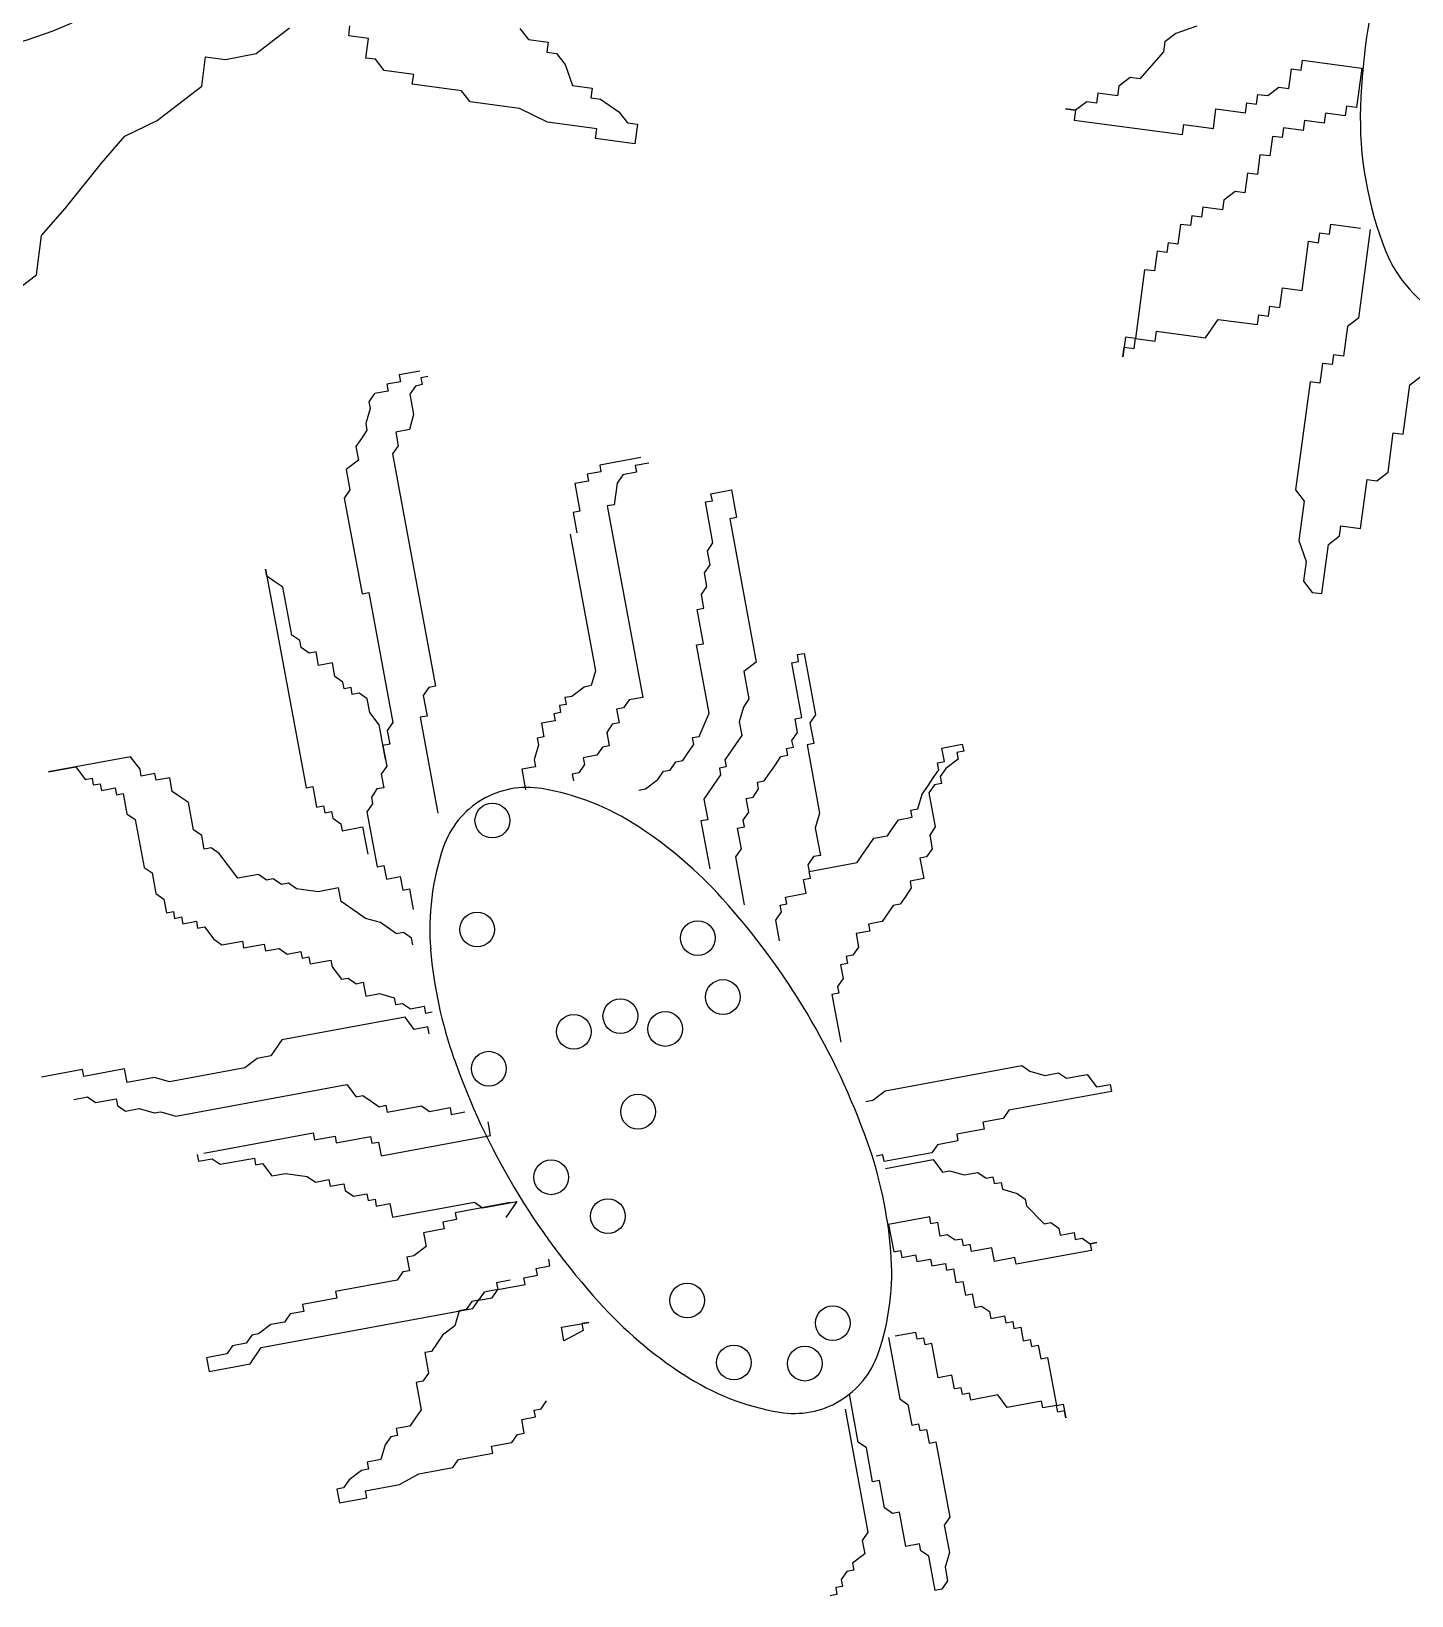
# Model space of a CAD drawing. Header units: millimetres. Extents: x 351279 to 387190, y -1289537 to -1277077.
# Drawn here: x 378007.5 to 378096.5, y -1288889.8 to -1288789 of the extents above; entities that cross this region are included whole.
import ezdxf

# ---------------------------------------------------------------- set-up
doc = ezdxf.new("R2010")
doc.units = ezdxf.units.MM
doc.header["$LTSCALE"] = 20
doc.layers.add('饰品', color=7, linetype='Continuous')

# ---------------------------------------------------------------- blocks, each defined once
blk = doc.blocks.new('A$C7F3F0355')
at = {"layer": '饰品', "color": 251}
for p, q in [((233.41, 272.08), (235.56, 273.73)), ((239.37, 273.23), (239.45, 273.86)), ((250.41, 273.7), (250.96, 272.98)), ((292.69, 273.38), (291.97, 272.83)), ((294.04, 273.85), (292.69, 273.38)), ((240.64, 273.06), (239.37, 273.23)), ((240.47, 271.79), (240.64, 273.06)), ((250.96, 272.98), (252.22, 272.81)), ((252.22, 272.81), (252.14, 272.18)), ((291.97, 272.83), (291.88, 272.2)), ((229.9, 269.97), (230.15, 271.87)), ((230.15, 271.87), (231.42, 271.7)), ((231.42, 271.7), (233.41, 272.08)), ((241.1, 271.71), (240.47, 271.79)), ((241.65, 270.99), (241.1, 271.71)), ((252.14, 272.18), (252.77, 272.09)), ((252.77, 272.09), (253.33, 271.38)), ((253.33, 271.38), (253.79, 270.02)), ((291.88, 272.2), (290.36, 270.46)), ((300.76, 271.02), (300.85, 271.65)), ((300.85, 271.65), (304.66, 271.15)), ((243.56, 270.74), (241.65, 270.99)), ((243.47, 270.1), (243.56, 270.74)), ((289.73, 270.54), (289.01, 269.99)), ((290.36, 270.46), (289.73, 270.54)), ((299.96, 269.83), (300.13, 271.1)), ((300.13, 271.1), (300.76, 271.02)), ((304.66, 271.15), (304.32, 268.61)), ((227.02, 267.77), (229.18, 269.42)), ((229.18, 269.42), (229.9, 269.97)), ((246.64, 269.68), (243.47, 270.1)), ((247.19, 268.96), (246.64, 269.68)), ((253.79, 270.02), (255.06, 269.85)), ((255.06, 269.85), (254.98, 269.22)), ((287.66, 269.53), (287.57, 268.89)), ((288.92, 269.36), (287.66, 269.53)), ((289.01, 269.99), (288.92, 269.36)), ((297.89, 268.82), (297.97, 269.45)), ((297.97, 269.45), (298.61, 269.37)), ((298.61, 269.37), (299.33, 269.92)), ((299.33, 269.92), (299.96, 269.83)), ((250.37, 268.54), (247.19, 268.96)), ((252.19, 267.65), (250.37, 268.54)), ((254.98, 269.22), (255.61, 269.14)), ((255.61, 269.14), (256.79, 268.33)), ((256.79, 268.33), (257.35, 267.61)), ((286.22, 268.43), (285.58, 268.51)), ((285.58, 268.51), (286.22, 268.43)), ((286.22, 268.43), (286.13, 267.79)), ((286.94, 268.98), (286.22, 268.43)), ((287.57, 268.89), (286.94, 268.98)), ((295.1, 267.25), (295.27, 268.52)), ((295.27, 268.52), (297.17, 268.27)), ((297.17, 268.27), (297.26, 268.9)), ((297.26, 268.9), (297.89, 268.82)), ((302.33, 268.23), (302.25, 267.59)), ((303.6, 268.06), (302.33, 268.23)), ((303.68, 268.69), (303.6, 268.06)), ((304.32, 268.61), (303.68, 268.69)), ((224.95, 266.75), (227.02, 267.77)), ((255.36, 267.23), (252.19, 267.65)), ((255.27, 266.6), (255.36, 267.23)), ((257.35, 267.61), (257.98, 267.53)), ((257.98, 267.53), (257.81, 266.26)), ((286.13, 267.79), (293.11, 266.87)), ((293.11, 266.87), (293.2, 267.5)), ((293.2, 267.5), (295.1, 267.25)), ((299.63, 267.29), (299.54, 266.66)), ((300.89, 267.13), (299.63, 267.29)), ((300.98, 267.76), (300.89, 267.13)), ((302.25, 267.59), (300.98, 267.76)), ((223.43, 265.01), (224.95, 266.75)), ((257.81, 266.26), (255.27, 266.6)), ((298.91, 266.74), (298.74, 265.48)), ((299.54, 266.66), (298.91, 266.74)), ((298.1, 265.56), (297.94, 264.29)), ((298.74, 265.48), (298.1, 265.56)), ((221.1, 262.09), (223.43, 265.01)), ((297.3, 264.37), (297.13, 263.11)), ((297.94, 264.29), (297.3, 264.37)), ((296.5, 263.19), (295.78, 262.64)), ((297.13, 263.11), (296.5, 263.19)), ((294.43, 262.17), (294.34, 261.54)), ((295.7, 262.01), (294.43, 262.17)), ((295.78, 262.64), (295.7, 262.01)), ((219.58, 260.36), (221.1, 262.09)), ((293.71, 261.62), (293.62, 260.99)), ((294.34, 261.54), (293.71, 261.62)), ((219.25, 257.82), (219.58, 260.36)), ((292.99, 261.07), (292.82, 259.8)), ((293.62, 260.99), (292.99, 261.07)), ((301.87, 259.89), (301.96, 260.53)), ((301.96, 260.53), (302.59, 260.44)), ((302.59, 260.44), (302.67, 261.08)), ((302.67, 261.08), (304.58, 260.83)), ((305.21, 260.74), (304.45, 255.03)), ((291.47, 259.34), (291.3, 258.07)), ((292.1, 259.25), (291.47, 259.34)), ((292.19, 259.89), (292.1, 259.25)), ((292.82, 259.8), (292.19, 259.89)), ((300.82, 256.81), (301.24, 259.98)), ((301.24, 259.98), (301.87, 259.89)), ((290.66, 258.15), (290.08, 253.71)), ((291.3, 258.07), (290.66, 258.15)), ((217.81, 256.72), (219.25, 257.82)), ((299.38, 255.71), (299.55, 256.97)), ((299.55, 256.97), (300.82, 256.81)), ((297.94, 254.61), (298.03, 255.24)), ((298.03, 255.24), (298.66, 255.16)), ((298.66, 255.16), (298.74, 255.79)), ((298.74, 255.79), (299.38, 255.71)), ((291.34, 253.54), (291.43, 254.18)), ((291.43, 254.18), (294.6, 253.76)), ((294.6, 253.76), (295.4, 254.94)), ((295.4, 254.94), (297.94, 254.61)), ((303.74, 254.48), (303.48, 252.58)), ((304.45, 255.03), (303.74, 254.48)), ((289.44, 253.8), (289.27, 252.53)), ((289.27, 252.53), (289.36, 253.16)), ((289.36, 253.16), (289.99, 253.08)), ((290.08, 253.71), (289.44, 253.8)), ((289.99, 253.08), (290.08, 253.71)), ((290.08, 253.71), (291.34, 253.54)), ((302.13, 252.11), (301.96, 250.84)), ((302.76, 252.03), (302.13, 252.11)), ((302.85, 252.66), (302.76, 252.03)), ((303.48, 252.58), (302.85, 252.66)), ((243.95, 251.62), (242.63, 251.37)), ((242.63, 251.37), (242.71, 250.93)), ((244.47, 251.26), (244.03, 251.18)), ((244.03, 251.18), (244.11, 250.74)), ((307.76, 250.72), (308.47, 251.27)), ((241.03, 250.16), (240.67, 249.64)), ((241.91, 250.33), (241.03, 250.16)), ((242.71, 250.93), (241.83, 250.77)), ((241.83, 250.77), (241.91, 250.33)), ((243.67, 250.65), (243.31, 250.13)), ((243.31, 250.13), (243.55, 248.81)), ((244.11, 250.74), (243.67, 250.65)), ((301.33, 250.93), (300.4, 243.95)), ((301.96, 250.84), (301.33, 250.93)), ((307.33, 247.55), (307.76, 250.72)), ((240.75, 249.2), (240.47, 248.24)), ((240.67, 249.64), (240.75, 249.2)), ((240.47, 248.24), (240.55, 247.8)), ((243.55, 248.81), (243.28, 247.85)), ((240.19, 247.28), (239.83, 246.75)), ((240.55, 247.8), (240.19, 247.28)), ((243.28, 247.85), (242.4, 247.68)), ((242.4, 247.68), (242.56, 246.8)), ((306.36, 245.09), (306.7, 247.63)), ((306.7, 247.63), (307.33, 247.55)), ((239.83, 246.75), (240, 245.87)), ((242.56, 246.8), (242.2, 246.28)), ((242.2, 246.28), (244.97, 231.3)), ((258.19, 246.05), (255.55, 245.56)), ((240, 245.87), (239.2, 245.27)), ((239.2, 245.27), (239.44, 243.95)), ((255.63, 245.12), (254.75, 244.96)), ((255.55, 245.56), (255.63, 245.12)), ((257.91, 245.09), (257.03, 244.93)), ((258.71, 245.69), (257.83, 245.53)), ((257.83, 245.53), (257.91, 245.09)), ((305.64, 244.54), (306.36, 245.09)), ((254.83, 244.52), (253.95, 244.36)), ((253.95, 244.36), (254.27, 242.59)), ((254.75, 244.96), (254.83, 244.52)), ((256.67, 244.4), (256.48, 243)), ((257.03, 244.93), (256.67, 244.4)), ((304.59, 241.46), (305.01, 244.63)), ((305.01, 244.63), (305.64, 244.54)), ((239.44, 243.95), (239.08, 243.43)), ((239.08, 243.43), (240.23, 237.26)), ((262.37, 243.18), (262.81, 243.26)), ((262.85, 240.54), (262.37, 243.18)), ((262.72, 243.7), (264.05, 243.95)), ((262.81, 243.26), (262.72, 243.7)), ((264.05, 243.95), (264.37, 242.18)), ((300.4, 243.95), (300.95, 243.23)), ((300.95, 243.23), (300.61, 240.69)), ((254.27, 242.59), (253.83, 242.51)), ((253.83, 242.51), (254.08, 241.19)), ((256.48, 243), (256.04, 242.92)), ((256.04, 242.92), (258.32, 230.58)), ((264.37, 242.18), (263.93, 242.1)), ((263.93, 242.1), (265.64, 232.85)), ((253.64, 241.11), (255.27, 232.3)), ((303.24, 240.99), (303.32, 241.63)), ((303.32, 241.63), (304.59, 241.46)), ((262.5, 240.01), (262.85, 240.54)), ((262.66, 239.13), (262.5, 240.01)), ((300.61, 240.69), (301.08, 239.34)), ((302.1, 237.27), (302.52, 240.44)), ((302.52, 240.44), (303.24, 240.99)), ((262.3, 238.61), (262.66, 239.13)), ((301.08, 239.34), (300.91, 238.07)), ((234.09, 238.4), (234.01, 238.84)), ((234.01, 238.84), (236.62, 224.75)), ((234.61, 238.04), (234.09, 238.4)), ((235.13, 237.68), (234.61, 238.04)), ((262.46, 237.73), (262.3, 238.61)), ((300.91, 238.07), (301.46, 237.35)), ((235.71, 234.6), (235.13, 237.68)), ((240.23, 237.26), (240.67, 237.34)), ((240.67, 237.34), (242.21, 228.97)), ((262.1, 237.21), (262.46, 237.73)), ((262.27, 236.33), (262.1, 237.21)), ((301.46, 237.35), (302.1, 237.27)), ((261.83, 236.25), (262.27, 236.33)), ((262.23, 234.04), (261.83, 236.25)), ((236.23, 234.24), (235.71, 234.6)), ((236.31, 233.8), (236.23, 234.24)), ((261.79, 233.96), (262.23, 234.04)), ((262.61, 229.56), (261.79, 233.96)), ((236.83, 233.44), (236.31, 233.8)), ((237.27, 233.52), (236.83, 233.44)), ((237.43, 232.64), (237.27, 233.52)), ((268.29, 233.34), (268.73, 233.42)), ((268.37, 232.9), (268.29, 233.34)), ((268.73, 233.42), (269.46, 229.46)), ((238.32, 232.81), (237.43, 232.64)), ((238.48, 231.92), (238.32, 232.81)), ((239, 231.57), (238.48, 231.92)), ((255.27, 232.3), (254.99, 231.34)), ((265.64, 232.85), (264.84, 232.25)), ((264.84, 232.25), (265.17, 230.49)), ((267.93, 232.82), (268.37, 232.9)), ((268.58, 229.29), (267.93, 232.82)), ((239.08, 231.13), (239, 231.57)), ((239.52, 231.21), (239.08, 231.13)), ((239.6, 230.77), (239.52, 231.21)), ((244.53, 231.22), (244.17, 230.7)), ((244.97, 231.3), (244.53, 231.22)), ((254.55, 231.25), (253.75, 230.65)), ((254.99, 231.34), (254.55, 231.25)), ((240.05, 230.85), (239.6, 230.77)), ((240.57, 230.49), (240.05, 230.85)), ((240.73, 229.61), (240.57, 230.49)), ((244.17, 230.7), (244.42, 229.38)), ((253.39, 230.13), (252.95, 230.05)), ((252.95, 230.05), (253.03, 229.61)), ((253.75, 230.65), (253.31, 230.57)), ((253.31, 230.57), (253.39, 230.13)), ((257.44, 230.42), (257.08, 229.9)), ((258.32, 230.58), (257.44, 230.42)), ((264.81, 229.96), (264.53, 229)), ((265.17, 230.49), (264.81, 229.96)), ((241.33, 228.81), (240.73, 229.61)), ((242.21, 228.97), (241.86, 228.45)), ((244.42, 229.38), (243.98, 229.3)), ((243.98, 229.3), (245.12, 223.13)), ((252.67, 229.08), (251.79, 228.92)), ((251.79, 228.92), (251.95, 228.04)), ((253.03, 229.61), (252.59, 229.52)), ((252.59, 229.52), (252.67, 229.08)), ((256.8, 228.94), (256.36, 228.86)), ((257.08, 229.9), (256.64, 229.82)), ((256.64, 229.82), (256.8, 228.94)), ((261.97, 228.07), (262.61, 229.56)), ((264.53, 229), (264.7, 228.12)), ((268.14, 229.21), (268.58, 229.29)), ((268.3, 228.33), (268.14, 229.21)), ((269.46, 229.46), (269.1, 228.94)), ((269.1, 228.94), (269.35, 227.61)), ((241.74, 226.61), (241.33, 228.81)), ((241.86, 228.45), (242.02, 227.57)), ((251.95, 228.04), (251.51, 227.96)), ((251.51, 227.96), (251.6, 227.52)), ((256.36, 228.86), (256, 228.33)), ((256, 228.33), (256.16, 227.45)), ((261.53, 227.99), (261.97, 228.07)), ((261.61, 227.55), (261.53, 227.99)), ((264.7, 228.12), (264.34, 227.6)), ((267.94, 227.81), (268.3, 228.33)), ((242.02, 227.57), (241.58, 227.49)), ((241.58, 227.49), (241.82, 226.16)), ((251.6, 227.52), (251.32, 226.56)), ((255.72, 227.37), (255.36, 226.85)), ((256.16, 227.45), (255.72, 227.37)), ((260.9, 226.51), (261.25, 227.03)), ((261.25, 227.03), (261.61, 227.55)), ((263.98, 227.08), (263.62, 226.55)), ((264.34, 227.6), (263.98, 227.08)), ((267.58, 227.29), (268.03, 227.37)), ((267.67, 226.85), (267.58, 227.29)), ((268.03, 227.37), (267.94, 227.81)), ((269.35, 227.61), (268.91, 227.53)), ((268.91, 227.53), (269.72, 223.13)), ((277.6, 227.32), (278.92, 227.56)), ((277.77, 226.44), (277.6, 227.32)), ((279.01, 227.12), (278.56, 227.04)), ((278.56, 227.04), (278.65, 226.6)), ((278.92, 227.56), (279.01, 227.12)), ((225.31, 226.75), (220.03, 225.78)), ((220.03, 225.78), (221.79, 226.1)), ((221.79, 226.1), (222.39, 225.3)), ((225.92, 225.95), (225.31, 226.75)), ((226, 225.51), (225.92, 225.95)), ((241.82, 226.16), (241.46, 225.64)), ((251.4, 226.11), (250.52, 225.95)), ((250.52, 225.95), (250.76, 224.63)), ((251.32, 226.56), (251.4, 226.11)), ((254.57, 226.25), (254.21, 225.72)), ((255.36, 226.85), (254.48, 226.69)), ((254.48, 226.69), (254.57, 226.25)), ((259.66, 225.82), (260.1, 225.9)), ((260.1, 225.9), (260.45, 226.42)), ((260.45, 226.42), (260.9, 226.51)), ((263.7, 226.11), (263.26, 226.03)), ((263.26, 226.03), (263.34, 225.59)), ((263.62, 226.55), (263.7, 226.11)), ((266.15, 225.2), (266.87, 226.24)), ((266.87, 226.24), (267.23, 226.77)), ((267.23, 226.77), (267.67, 226.85)), ((277.05, 225.39), (277.41, 225.92)), ((277.32, 226.36), (277.77, 226.44)), ((277.41, 225.92), (277.32, 226.36)), ((277.85, 226), (277.49, 225.48)), ((278.65, 226.6), (277.85, 226)), ((222.39, 225.3), (222.83, 225.38)), ((222.83, 225.38), (222.91, 224.94)), ((222.91, 224.94), (223.35, 225.02)), ((223.35, 225.02), (223.44, 224.58)), ((226.88, 225.68), (226, 225.51)), ((226.96, 225.24), (226.88, 225.68)), ((227.84, 225.4), (226.96, 225.24)), ((228, 224.52), (227.84, 225.4)), ((241.46, 225.64), (241.63, 224.76)), ((254.21, 225.72), (253.77, 225.64)), ((253.77, 225.64), (253.85, 225.2)), ((258.5, 224.69), (259.3, 225.3)), ((259.3, 225.3), (259.66, 225.82)), ((263.34, 225.59), (262.62, 224.55)), ((265.71, 225.12), (266.15, 225.2)), ((265.79, 224.68), (265.71, 225.12)), ((276.33, 224.35), (276.69, 224.87)), ((276.69, 224.87), (277.05, 225.39)), ((277.13, 224.95), (276.77, 224.43)), ((277.57, 225.04), (277.13, 224.95)), ((277.49, 225.48), (277.57, 225.04)), ((223.44, 224.58), (224.32, 224.75)), ((224.32, 224.75), (224.4, 224.31)), ((224.4, 224.31), (224.84, 224.39)), ((224.84, 224.39), (225.08, 223.07)), ((228.53, 224.16), (228, 224.52)), ((229.05, 223.8), (228.53, 224.16)), ((236.62, 224.75), (237.06, 224.83)), ((237.06, 224.83), (237.3, 223.51)), ((241.19, 224.68), (240.83, 224.16)), ((240.83, 224.16), (240.91, 223.72)), ((241.63, 224.76), (241.19, 224.68)), ((258.06, 224.61), (258.5, 224.69)), ((262.62, 224.55), (262.27, 224.03)), ((262.27, 224.03), (262.51, 222.7)), ((264.99, 224.07), (265.43, 224.16)), ((265.15, 223.19), (264.99, 224.07)), ((265.43, 224.16), (265.79, 224.68)), ((276.05, 223.39), (276.33, 224.35)), ((276.77, 224.43), (277.18, 222.23)), ((225.08, 223.07), (225.61, 222.71)), ((229.37, 222.04), (229.05, 223.8)), ((237.3, 223.51), (237.74, 223.59)), ((237.74, 223.59), (237.83, 223.15)), ((237.83, 223.15), (238.27, 223.23)), ((238.27, 223.23), (238.35, 222.79)), ((240.91, 223.72), (240.55, 223.2)), ((240.55, 223.2), (241.2, 219.67)), ((264.79, 222.67), (265.15, 223.19)), ((269.72, 223.13), (269.44, 222.16)), ((274.81, 222.7), (275.69, 222.87)), ((275.61, 223.31), (276.05, 223.39)), ((275.69, 222.87), (275.61, 223.31)), ((225.61, 222.71), (226.18, 219.62)), ((229.9, 221.68), (229.37, 222.04)), ((238.35, 222.79), (238.87, 222.43)), ((238.87, 222.43), (238.95, 221.99)), ((238.95, 221.99), (240.27, 222.23)), ((240.27, 222.23), (240.6, 220.47)), ((262.51, 222.7), (262.07, 222.62)), ((262.07, 222.62), (262.64, 219.54)), ((264.44, 222.15), (264.88, 222.23)), ((264.68, 220.83), (264.44, 222.15)), ((264.88, 222.23), (264.79, 222.67)), ((269.44, 222.16), (269.77, 220.4)), ((274.09, 221.66), (274.45, 222.18)), ((274.45, 222.18), (274.81, 222.7)), ((277.18, 222.23), (276.82, 221.71)), ((230.06, 220.8), (229.9, 221.68)), ((230.5, 220.88), (230.06, 220.8)), ((231.02, 220.52), (230.5, 220.88)), ((272.49, 220.45), (272.85, 220.97)), ((272.85, 220.97), (273.21, 221.5)), ((273.21, 221.5), (274.09, 221.66)), ((276.82, 221.71), (276.98, 220.83)), ((231.63, 219.72), (231.02, 220.52)), ((264.32, 220.31), (264.68, 220.83)), ((264.89, 217.22), (264.32, 220.31)), ((269.33, 220.32), (268.97, 219.8)), ((269.05, 219.36), (272.14, 219.93)), ((269.77, 220.4), (269.33, 220.32)), ((272.14, 219.93), (272.49, 220.45)), ((276.62, 220.3), (276.18, 220.22)), ((276.18, 220.22), (276.43, 218.9)), ((276.98, 220.83), (276.62, 220.3)), ((226.18, 219.62), (226.7, 219.27)), ((226.7, 219.27), (226.94, 217.94)), ((232.23, 218.92), (231.63, 219.72)), ((233.55, 219.17), (232.23, 218.92)), ((234.07, 218.81), (233.55, 219.17)), ((234.51, 218.89), (234.07, 218.81)), ((235.03, 218.53), (234.51, 218.89)), ((241.2, 219.67), (241.64, 219.75)), ((241.64, 219.75), (241.81, 218.87)), ((241.81, 218.87), (242.69, 219.04)), ((242.69, 219.04), (242.85, 218.15)), ((268.69, 218.84), (269.13, 218.92)), ((268.86, 217.96), (268.69, 218.84)), ((268.97, 219.8), (269.05, 219.36)), ((269.13, 218.92), (269.05, 219.36)), ((276.43, 218.9), (275.55, 218.74)), ((226.94, 217.94), (227.46, 217.58)), ((235.48, 218.61), (235.03, 218.53)), ((236, 218.25), (235.48, 218.61)), ((237.4, 218.06), (236, 218.25)), ((238.72, 218.3), (237.4, 218.06)), ((238.89, 217.42), (238.72, 218.3)), ((242.85, 218.15), (243.29, 218.24)), ((243.29, 218.24), (243.53, 216.91)), ((267.53, 217.71), (268.86, 217.96)), ((275.63, 218.3), (275.27, 217.78)), ((275.55, 218.74), (275.63, 218.3)), ((227.46, 217.58), (227.63, 216.7)), ((239.93, 216.7), (238.89, 217.42)), ((267.18, 217.19), (267.62, 217.27)), ((267.26, 216.75), (267.18, 217.19)), ((267.62, 217.27), (267.53, 217.71)), ((274.47, 217.17), (273.75, 216.13)), ((274.91, 217.25), (274.47, 217.17)), ((275.27, 217.78), (274.91, 217.25)), ((227.63, 216.7), (228.07, 216.79)), ((228.07, 216.79), (228.15, 216.34)), ((228.15, 216.34), (228.59, 216.43)), ((228.59, 216.43), (228.67, 215.99)), ((228.67, 215.99), (229.55, 216.15)), ((229.55, 216.15), (229.63, 215.71)), ((229.63, 215.71), (230.07, 215.79)), ((230.07, 215.79), (230.68, 214.99)), ((240.45, 216.34), (239.93, 216.7)), ((241.41, 216.07), (240.45, 216.34)), ((241.94, 215.71), (241.41, 216.07)), ((266.9, 216.23), (267.26, 216.75)), ((267.14, 214.9), (266.9, 216.23)), ((273.75, 216.13), (272.87, 215.96)), ((272.87, 215.96), (272.95, 215.52)), ((230.68, 214.99), (231.2, 214.63)), ((231.2, 214.63), (232.52, 214.88)), ((232.52, 214.88), (232.6, 214.44)), ((242.46, 215.35), (241.94, 215.71)), ((242.9, 215.43), (242.46, 215.35)), ((243.42, 215.07), (242.9, 215.43)), ((243.5, 214.63), (243.42, 215.07)), ((272.95, 215.52), (272.07, 215.36)), ((272.07, 215.36), (272.23, 214.48)), ((232.6, 214.44), (233.93, 214.68)), ((233.93, 214.68), (234.01, 214.24)), ((234.01, 214.24), (234.89, 214.4)), ((234.89, 214.4), (235.41, 214.04)), ((235.41, 214.04), (236.29, 214.21)), ((236.29, 214.21), (236.37, 213.77)), ((236.37, 213.77), (236.81, 213.85)), ((236.81, 213.85), (236.89, 213.41)), ((271.87, 213.96), (271.43, 213.88)), ((271.43, 213.88), (271.52, 213.44)), ((272.23, 214.48), (271.87, 213.96)), ((236.89, 213.41), (238.22, 213.65)), ((238.22, 213.65), (238.3, 213.21)), ((238.3, 213.21), (238.9, 212.41)), ((271.52, 213.44), (271.07, 213.35)), ((271.07, 213.35), (271.24, 212.47)), ((238.9, 212.41), (239.34, 212.49)), ((239.34, 212.49), (239.86, 212.13)), ((239.86, 212.13), (240.3, 212.22)), ((240.3, 212.22), (240.47, 211.33)), ((271.24, 212.47), (270.88, 211.95)), ((270.88, 211.95), (270.96, 211.51)), ((240.47, 211.33), (241.35, 211.5)), ((241.35, 211.5), (242.31, 211.22)), ((242.31, 211.22), (242.39, 210.78)), ((242.39, 210.78), (242.83, 210.86)), ((242.83, 210.86), (243.35, 210.5)), ((270.96, 211.51), (270.52, 211.43)), ((270.52, 211.43), (271.09, 208.35)), ((243, 209.98), (235.07, 208.51)), ((243.6, 209.18), (243, 209.98)), ((243.35, 210.5), (244.24, 210.67)), ((244.24, 210.67), (244.32, 210.22)), ((244.32, 210.22), (244.76, 210.31)), ((244.48, 209.34), (243.6, 209.18)), ((244.56, 208.9), (244.48, 209.34)), ((235.07, 208.51), (234.35, 207.47)), ((233.47, 207.31), (232.67, 206.7)), ((234.35, 207.47), (233.47, 207.31)), ((273.95, 205.23), (282.76, 206.86)), ((282.76, 206.86), (283.28, 206.5)), ((222.21, 206.59), (219.57, 206.1)), ((222.29, 206.15), (222.21, 206.59)), ((224.93, 206.64), (222.29, 206.15)), ((225.1, 205.76), (224.93, 206.64)), ((226.86, 206.08), (225.1, 205.76)), ((227.82, 205.81), (226.86, 206.08)), ((232.67, 206.7), (227.82, 205.81)), ((283.28, 206.5), (284.24, 206.22)), ((284.24, 206.22), (285.12, 206.39)), ((285.12, 206.39), (285.64, 206.03)), ((285.64, 206.03), (286.96, 206.27)), ((286.96, 206.27), (287.57, 205.47)), ((221.65, 204.66), (222.54, 204.83)), ((222.54, 204.83), (223.06, 204.47)), ((223.06, 204.47), (224.38, 204.71)), ((224.38, 204.71), (224.46, 204.27)), ((228.23, 203.6), (239.24, 205.64)), ((239.24, 205.64), (239.85, 204.84)), ((239.85, 204.84), (240.29, 204.92)), ((240.29, 204.92), (240.81, 204.56)), ((273.15, 204.63), (273.95, 205.23)), ((288.53, 205.19), (281.92, 203.97)), ((287.57, 205.47), (288.45, 205.64)), ((288.45, 205.64), (288.53, 205.19)), ((224.46, 204.27), (224.98, 203.91)), ((224.98, 203.91), (225.86, 204.08)), ((225.86, 204.08), (226.83, 203.8)), ((226.83, 203.8), (227.27, 203.88)), ((227.27, 203.88), (228.23, 203.6)), ((240.81, 204.56), (241.33, 204.2)), ((241.33, 204.2), (241.77, 204.29)), ((241.77, 204.29), (241.85, 203.85)), ((241.85, 203.85), (244.06, 204.25)), ((244.06, 204.25), (244.58, 203.89)), ((244.58, 203.89), (245.9, 204.14)), ((245.9, 204.14), (245.98, 203.7)), ((245.98, 203.7), (246.86, 203.86)), ((272.71, 204.54), (273.15, 204.63)), ((281.92, 203.97), (281.56, 203.45)), ((248.51, 202.34), (248.35, 203.23)), ((280.32, 202.76), (278.56, 202.44)), ((281.56, 203.45), (280.24, 203.21)), ((280.24, 203.21), (280.32, 202.76)), ((230.04, 201.2), (237.09, 202.51)), ((237.09, 202.51), (237.17, 202.07)), ((237.17, 202.07), (238.49, 202.31)), ((238.49, 202.31), (238.57, 201.87)), ((238.57, 201.87), (240.78, 202.28)), ((240.78, 202.28), (240.86, 201.84)), ((240.86, 201.84), (241.3, 201.92)), ((241.3, 201.92), (241.46, 201.04)), ((241.46, 201.04), (248.51, 202.34)), ((277.32, 201.75), (276.96, 201.23)), ((278.64, 202), (277.32, 201.75)), ((278.56, 202.44), (278.64, 202)), ((229.6, 201.12), (229.68, 200.68)), ((229.68, 200.68), (230.56, 200.85)), ((230.56, 200.85), (231.08, 200.49)), ((231.08, 200.49), (233.29, 200.89)), ((233.29, 200.89), (233.37, 200.45)), ((273.8, 201.1), (273.36, 201.02)), ((273.88, 200.66), (273.8, 201.1)), ((276.96, 201.23), (273.88, 200.66)), ((273.96, 200.22), (277.04, 200.79)), ((277.04, 200.79), (277.65, 199.99)), ((233.37, 200.45), (233.81, 200.53)), ((233.81, 200.53), (234.41, 199.74)), ((234.41, 199.74), (235.29, 199.9)), ((235.29, 199.9), (236.7, 199.7)), ((236.7, 199.7), (237.22, 199.34)), ((277.65, 199.99), (278.09, 200.07)), ((278.09, 200.07), (279.05, 199.8)), ((279.05, 199.8), (279.93, 199.96)), ((279.93, 199.96), (280.45, 199.6)), ((280.45, 199.6), (280.89, 199.68)), ((280.89, 199.68), (280.98, 199.24)), ((237.22, 199.34), (238.1, 199.51)), ((238.1, 199.51), (238.18, 199.07)), ((238.18, 199.07), (239.06, 199.23)), ((239.06, 199.23), (239.14, 198.79)), ((239.14, 198.79), (239.67, 198.43)), ((280.98, 199.24), (281.42, 199.32)), ((281.42, 199.32), (281.5, 198.88)), ((281.5, 198.88), (282.46, 198.6)), ((239.67, 198.43), (240.55, 198.59)), ((240.55, 198.59), (240.63, 198.15)), ((240.63, 198.15), (241.07, 198.23)), ((241.07, 198.23), (241.15, 197.79)), ((241.15, 197.79), (242.03, 197.96)), ((242.03, 197.96), (242.19, 197.07)), ((242.19, 197.07), (247.48, 198.05)), ((249.77, 198.02), (246.24, 197.37)), ((247.48, 198.05), (248, 197.69)), ((248, 197.69), (250.21, 198.1)), ((250.21, 198.1), (249.49, 197.06)), ((282.46, 198.6), (282.98, 198.25)), ((282.98, 198.25), (283.06, 197.8)), ((283.06, 197.8), (284.19, 196.65)), ((246.32, 196.93), (245.44, 196.76)), ((245.44, 196.76), (245.52, 196.32)), ((246.24, 197.37), (246.32, 196.93)), ((276.82, 197.1), (274.17, 196.61)), ((276.9, 196.66), (276.82, 197.1)), ((277.34, 196.74), (276.9, 196.66)), ((277.5, 195.86), (277.34, 196.74)), ((284.19, 196.65), (284.63, 196.73)), ((284.63, 196.73), (285.15, 196.37)), ((245.52, 196.32), (244.2, 196.08)), ((244.2, 196.08), (244.36, 195.2)), ((274.17, 196.61), (274.5, 194.85)), ((277.94, 195.95), (277.5, 195.86)), ((278.46, 195.59), (277.94, 195.95)), ((278.9, 195.67), (278.46, 195.59)), ((278.99, 195.23), (278.9, 195.67)), ((285.15, 196.37), (285.23, 195.93)), ((285.23, 195.93), (286.12, 196.09)), ((286.12, 196.09), (286.2, 195.65)), ((286.2, 195.65), (286.64, 195.73)), ((286.64, 195.73), (287.16, 195.37)), ((244.36, 195.2), (243.57, 194.59)), ((274.5, 194.85), (274.94, 194.93)), ((274.94, 194.93), (275.02, 194.49)), ((275.02, 194.49), (275.9, 194.66)), ((275.9, 194.66), (275.98, 194.22)), ((279.43, 195.31), (278.99, 195.23)), ((279.51, 194.87), (279.43, 195.31)), ((280.83, 195.11), (279.51, 194.87)), ((280.99, 194.23), (280.83, 195.11)), ((287.24, 194.93), (282.4, 194.04)), ((287.16, 195.37), (287.6, 195.45)), ((287.6, 195.45), (287.16, 195.37)), ((287.16, 195.37), (287.24, 194.93)), ((243.29, 193.63), (242.85, 193.55)), ((243.57, 194.59), (243.12, 194.51)), ((243.12, 194.51), (243.29, 193.63)), ((251.46, 193.78), (252.34, 193.94)), ((251.54, 193.34), (251.46, 193.78)), ((252.34, 193.94), (252.26, 194.38)), ((275.98, 194.22), (276.86, 194.38)), ((276.86, 194.38), (276.95, 193.94)), ((276.95, 193.94), (277.83, 194.1)), ((277.83, 194.1), (277.91, 193.66)), ((277.91, 193.66), (278.35, 193.74)), ((278.35, 193.74), (278.51, 192.86)), ((282.31, 194.48), (280.99, 194.23)), ((282.4, 194.04), (282.31, 194.48)), ((242.49, 193.03), (238.52, 192.29)), ((242.85, 193.55), (242.49, 193.03)), ((249.78, 193.01), (248.9, 192.85)), ((248.9, 192.85), (248.98, 192.41)), ((248.98, 192.41), (250.74, 192.73)), ((250.66, 193.17), (251.54, 193.34)), ((250.74, 192.73), (250.66, 193.17)), ((278.51, 192.86), (278.95, 192.94)), ((278.95, 192.94), (279.12, 192.06)), ((238.6, 191.85), (236.4, 191.45)), ((238.52, 192.29), (238.6, 191.85)), ((247.3, 191.64), (246.94, 191.12)), ((247.74, 191.72), (247.3, 191.64)), ((247.38, 191.2), (247.74, 191.72)), ((248.1, 192.24), (247.74, 191.72)), ((247.74, 191.72), (248.62, 191.89)), ((248.98, 192.41), (248.1, 192.24)), ((248.62, 191.89), (248.98, 192.41)), ((279.12, 192.06), (279.56, 192.14)), ((279.56, 192.14), (279.72, 191.26)), ((233.73, 188.67), (247.38, 191.2)), ((235.6, 190.84), (235.24, 190.32)), ((236.48, 191.01), (235.6, 190.84)), ((236.4, 191.45), (236.48, 191.01)), ((246.5, 191.04), (246.22, 190.08)), ((246.94, 191.12), (246.5, 191.04)), ((279.72, 191.26), (280.16, 191.34)), ((280.16, 191.34), (280.68, 190.99)), ((280.68, 190.99), (280.76, 190.54)), ((280.76, 190.54), (281.64, 190.71)), ((281.64, 190.71), (281.73, 190.27)), ((234.36, 190.16), (233.56, 189.55)), ((235.24, 190.32), (234.36, 190.16)), ((246.22, 190.08), (245.42, 189.47)), ((253.08, 189.98), (254.84, 190.3)), ((253.24, 189.1), (253.08, 189.98)), ((254.48, 189.78), (253.24, 189.1)), ((254.84, 190.3), (254.4, 190.22)), ((254.4, 190.22), (254.48, 189.78)), ((275.92, 189.65), (274.6, 189.4)), ((276, 189.21), (275.92, 189.65)), ((281.73, 190.27), (282.17, 190.35)), ((282.17, 190.35), (282.25, 189.91)), ((282.25, 189.91), (282.69, 189.99)), ((282.69, 189.99), (282.85, 189.11)), ((231.88, 188.79), (231.52, 188.27)), ((232.76, 188.95), (231.88, 188.79)), ((233.12, 189.47), (232.76, 188.95)), ((233.01, 187.63), (233.73, 188.67)), ((233.56, 189.55), (233.12, 189.47)), ((245.07, 188.95), (244.71, 188.43)), ((245.42, 189.47), (245.07, 188.95)), ((274.16, 189.32), (274.89, 185.36)), ((276.44, 189.29), (276, 189.21)), ((276.52, 188.85), (276.44, 189.29)), ((276.96, 188.93), (276.52, 188.85)), ((277.37, 186.73), (276.96, 188.93)), ((282.85, 189.11), (283.29, 189.19)), ((283.29, 189.19), (283.37, 188.75)), ((283.37, 188.75), (283.81, 188.83)), ((283.81, 188.83), (283.98, 187.95)), ((231.52, 188.27), (230.2, 188.02)), ((230.2, 188.02), (230.37, 187.14)), ((230.37, 187.14), (233.01, 187.63)), ((244.71, 188.43), (244.27, 188.35)), ((244.27, 188.35), (244.51, 187.02)), ((283.98, 187.95), (284.42, 188.03)), ((284.42, 188.03), (284.99, 184.95)), ((244.51, 187.02), (244.15, 186.5)), ((278.25, 186.89), (277.37, 186.73)), ((278.41, 186.01), (278.25, 186.89)), ((244.15, 186.5), (243.71, 186.42)), ((243.71, 186.42), (244.04, 184.66)), ((272.21, 182.58), (271.64, 185.67)), ((278.85, 186.09), (278.41, 186.01)), ((278.94, 185.65), (278.85, 186.09)), ((279.38, 185.73), (278.94, 185.65)), ((279.46, 185.29), (279.38, 185.73)), ((281.22, 185.62), (279.46, 185.29)), ((281.82, 184.82), (281.22, 185.62)), ((244.04, 184.66), (243.68, 184.14)), ((251.33, 184.64), (251.77, 184.72)), ((251.41, 184.2), (251.33, 184.64)), ((251.77, 184.72), (252.13, 185.25)), ((271.37, 184.7), (272.83, 176.78)), ((274.89, 185.36), (275.41, 185)), ((275.41, 185), (275.66, 183.68)), ((284.03, 185.23), (281.82, 184.82)), ((284.11, 184.78), (284.03, 185.23)), ((284.99, 184.95), (284.11, 184.78)), ((284.99, 184.95), (285.43, 185.03)), ((285.07, 184.51), (284.99, 184.95)), ((285.51, 184.59), (285.07, 184.51)), ((285.43, 185.03), (285.59, 184.15)), ((285.59, 184.15), (285.51, 184.59)), ((243.32, 183.61), (242.44, 183.45)), ((243.68, 184.14), (243.32, 183.61)), ((250.53, 184.04), (251.41, 184.2)), ((250.69, 183.16), (250.53, 184.04)), ((275.66, 183.68), (276.1, 183.76)), ((276.1, 183.76), (276.18, 183.32)), ((242.08, 182.93), (241.72, 182.41)), ((242.52, 183.01), (242.08, 182.93)), ((242.44, 183.45), (242.52, 183.01)), ((248.57, 182.31), (249.89, 182.55)), ((249.89, 182.55), (250.25, 183.08)), ((250.25, 183.08), (250.69, 183.16)), ((272.74, 182.22), (272.21, 182.58)), ((276.18, 183.32), (276.62, 183.4)), ((276.62, 183.4), (276.78, 182.52)), ((276.78, 182.52), (277.22, 182.6)), ((277.22, 182.6), (278.12, 177.75)), ((241.72, 182.41), (241.44, 181.45)), ((246.45, 181.46), (248.65, 181.87)), ((248.65, 181.87), (248.57, 182.31)), ((273.14, 180.02), (272.74, 182.22)), ((240.2, 180.76), (239.4, 180.16)), ((240.64, 180.84), (240.2, 180.76)), ((241.44, 181.45), (240.56, 181.28)), ((240.56, 181.28), (240.64, 180.84)), ((242.65, 179.85), (243.89, 180.53)), ((243.89, 180.53), (246.09, 180.94)), ((246.09, 180.94), (246.45, 181.46)), ((239.04, 179.63), (238.6, 179.55)), ((238.6, 179.55), (238.77, 178.67)), ((239.4, 180.16), (239.04, 179.63)), ((240.45, 179.44), (242.65, 179.85)), ((273.58, 180.1), (273.14, 180.02)), ((273.91, 178.34), (273.58, 180.1)), ((238.77, 178.67), (240.53, 179)), ((240.53, 179), (240.45, 179.44)), ((274.43, 177.98), (273.91, 178.34)), ((274.87, 178.06), (274.43, 177.98)), ((275.28, 175.86), (274.87, 178.06)), ((278.12, 177.75), (277.76, 177.23)), ((272.83, 176.78), (272.47, 176.25)), ((277.76, 177.23), (278.09, 175.47)), ((272.47, 176.25), (272.64, 175.37)), ((276.16, 176.02), (275.28, 175.86)), ((276.24, 175.58), (276.16, 176.02)), ((276.76, 175.22), (276.24, 175.58)), ((278.09, 175.47), (277.81, 174.51)), ((272.64, 175.37), (271.84, 174.77)), ((271.84, 174.77), (271.92, 174.33)), ((277.17, 173.02), (276.76, 175.22)), ((277.81, 174.51), (277.97, 173.63)), ((271.48, 174.25), (271.12, 173.72)), ((271.12, 173.72), (271.2, 173.28)), ((271.92, 174.33), (271.48, 174.25)), ((277.97, 173.63), (277.61, 173.1)), ((270.84, 172.76), (270.4, 172.68)), ((271.2, 173.28), (270.76, 173.2)), ((270.76, 173.2), (270.84, 172.76)), ((277.61, 173.1), (277.17, 173.02))]:
    blk.add_line(p, q, dxfattribs=at)
for centre in [(248.63, 222.64), (247.65, 215.62), (261.87, 215.07), (263.49, 211.27), (256.88, 210.04), (253.88, 209.03), (259.77, 209.21), (248.4, 206.65), (258.02, 203.88), (252.42, 199.65), (256.08, 197.14), (261.19, 191.71), (270.57, 190.25), (264.2, 187.71), (268.77, 187.64)]:
    blk.add_circle(centre, 1.12, dxfattribs=at)
for centre, radius, start, end in [((345.1, 267.33), 40.54, 163.5664, 178.1319), ((211.89, 295.09), 23.13, 282.5297, 306.1832), ((327.7, 267.9), 23.13, 178.1319, 201.7854), ((313.8, 262.35), 8.16, 201.7854, 242.1575), ((250.87, 219.07), 5.71, 120.7676, 161.1397), ((250.87, 219.07), 5.71, 80.3954, 120.7676), ((249.12, 208.74), 16.19, 56.742, 80.3954), ((242.44, 198.55), 28.38, 42.1764, 56.742), ((260.79, 215.68), 16.19, 161.1397, 184.7932), ((229.26, 186.61), 46.15, 30.7676, 42.1764), ((272.93, 216.7), 28.38, 184.7932, 199.3587), ((229.26, 186.61), 46.15, 19.3587, 30.7676), ((289.7, 222.59), 46.15, 199.3587, 210.7676), ((246.04, 192.5), 28.38, 4.7932, 19.3587), ((289.7, 222.59), 46.15, 210.7676, 222.1764), ((258.18, 193.52), 16.19, 341.1397, 4.7932), ((276.52, 210.66), 28.38, 222.1764, 236.742), ((268.09, 190.14), 5.71, 300.7676, 341.1397), ((269.84, 200.47), 16.19, 236.742, 260.3954), ((268.09, 190.14), 5.71, 260.3954, 300.7676)]:
    blk.add_arc(centre, radius, start, end, dxfattribs=at)

msp = doc.modelspace()

# ---------------------------------------------------------------- block references
at = {"layer": '饰品'}
msp.add_blockref('A$C7F3F0355', (377788.573, -1289062.526), dxfattribs=at)

doc.saveas('drawing.dxf')
